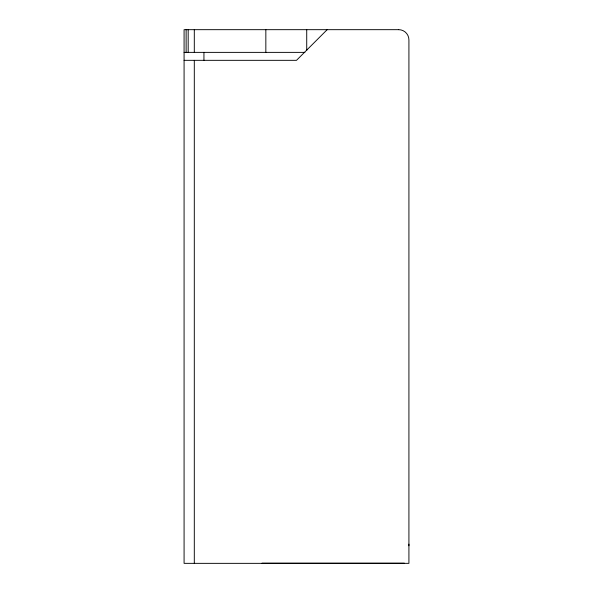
<?xml version="1.0" encoding="UTF-8"?>
<svg xmlns="http://www.w3.org/2000/svg" width="593" height="593" viewBox="0 0 593 593"><rect width="100%" height="100%" fill="white"/><g stroke="black" fill="none" stroke-linecap="round" stroke-linejoin="round"><path stroke-width="0.89" d="M408.896 545.775L408.918 544.137M327.158 29.672L296.5 60.33L184.082 60.33M184.082 52.377L304.906 52.377M262.024 563.172L404.344 563.172M306.722 29.672L306.722 50.561M265.842 29.672L265.842 52.377M203.94 52.377L203.94 60.33M194.304 29.672L194.304 52.377M194.304 60.33L194.304 563.35M188.189 29.672L188.189 52.377M186.128 29.672L186.128 52.377M398.696 29.672L184.082 29.672L184.082 563.35L408.918 563.35L408.918 39.894A10.222 10.222 0 0 0 398.696 29.672"/></g></svg>
